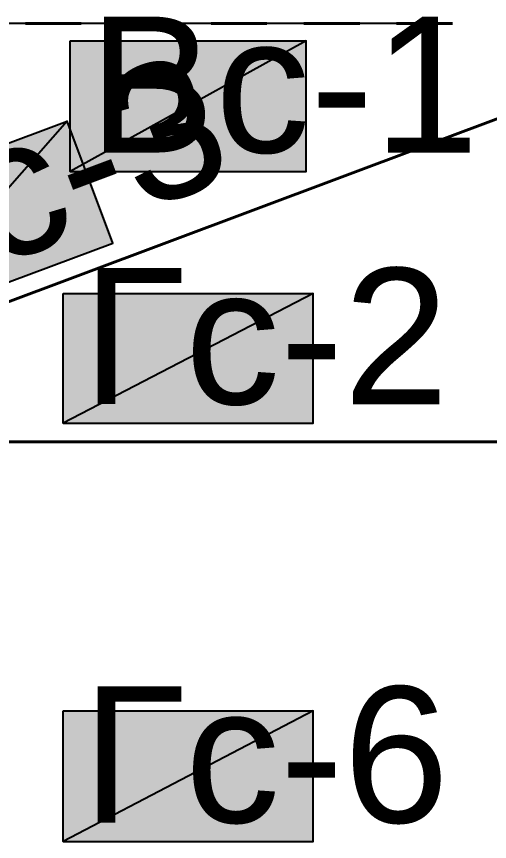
# Model space of a CAD drawing. Extents: x 8 to 21351, y 0 to 420.
# Drawn here: x 15642.85 to 15655.57, y 376.98 to 399.18 of the extents above; entities that cross this region are included whole.
import ezdxf

# ---------------------------------------------------------------- set-up
doc = ezdxf.new("R2010")
doc.units = 0
doc.styles.add('TEYPDFCAD_TEXT', font='arial.ttf')

msp = doc.modelspace()

# ---------------------------------------------------------------- hatches: boundary and pattern name
at = {"true_color": 0xffffff}
h = msp.add_hatch(color=0, dxfattribs=at)
h.paths.add_polyline_path([(15644.291, 398.526), (15650.641, 398.526), (15644.291, 395.012)])
h.paths.add_polyline_path([(15650.641, 398.526), (15644.291, 395.012), (15650.641, 395.012)])
h = msp.add_hatch(color=0, dxfattribs=at)
h.paths.add_polyline_path([(15638.089, 394.081), (15644.207, 396.367), (15639.317, 390.8)])
h.paths.add_polyline_path([(15644.207, 396.367), (15639.317, 390.8), (15645.434, 393.086)])
h = msp.add_hatch(color=0, dxfattribs=at)
h.paths.add_polyline_path([(15644.101, 391.731), (15650.832, 391.731), (15644.101, 388.239)])
h.paths.add_polyline_path([(15650.832, 391.731), (15644.101, 388.239), (15650.832, 388.239)])
h = msp.add_hatch(color=0, dxfattribs=at)
h.paths.add_polyline_path([(15644.101, 380.492), (15650.832, 380.492), (15644.101, 376.978)])
h.paths.add_polyline_path([(15650.832, 380.492), (15644.101, 376.978), (15650.832, 376.978)])

# ---------------------------------------------------------------- linework, layer by layer
at = {"color": 7, "lineweight": 25}
msp.add_line((15654.091, 398.992), (15634.089, 398.992), dxfattribs=at)
at = {"color": 7, "lineweight": 40}
for p, q in [((15644.588, 398.992), (15643.085, 398.992)), ((15647.085, 398.992), (15645.582, 398.992)), ((15649.583, 398.992), (15648.08, 398.992)), ((15652.081, 398.992), (15650.578, 398.992)), ((15654.578, 398.992), (15653.075, 398.992)), ((15633.75, 388.175), (15661.415, 398.547)), ((15661.33, 387.731), (15633.835, 387.731))]:
    msp.add_line(p, q, dxfattribs=at)
at = {"color": 0, "lineweight": 0, "true_color": 0xffffff}
for p, q in [((15644.291, 395.012), (15650.641, 395.012)), ((15639.317, 390.8), (15645.434, 393.086)), ((15644.101, 388.239), (15650.832, 388.239)), ((15644.101, 376.978), (15650.832, 376.978))]:
    msp.add_line(p, q, dxfattribs=at)
at = {"color": 0, "true_color": 0xffffff}
for points in [[(15644.291, 398.526), (15650.641, 398.526), (15644.291, 395.012)], [(15650.641, 398.526), (15644.291, 395.012), (15650.641, 395.012)], [(15638.089, 394.081), (15644.207, 396.367), (15639.317, 390.8)], [(15644.207, 396.367), (15639.317, 390.8), (15645.434, 393.086)], [(15644.101, 391.731), (15650.832, 391.731), (15644.101, 388.239)], [(15650.832, 391.731), (15644.101, 388.239), (15650.832, 388.239)], [(15644.101, 380.492), (15650.832, 380.492), (15644.101, 376.978)], [(15650.832, 380.492), (15644.101, 376.978), (15650.832, 376.978)]]:
    msp.add_lwpolyline(points, close=True, dxfattribs=at)

# ---------------------------------------------------------------- texts
at = {"color": 7, "style": 'TEYPDFCAD_TEXT'}
for s, p in [('Вс-1', (15644.778, 395.52)), ('Гс-2', (15644.609, 388.747)), ('Гс-6', (15644.609, 377.486))]:
    msp.add_text(s, height=3.6618, dxfattribs=at).set_placement(p)
msp.add_text('Гс-3', height=3.6618, rotation=20.5829, dxfattribs=at).set_placement((15639.592, 391.435))

doc.saveas('drawing.dxf')
